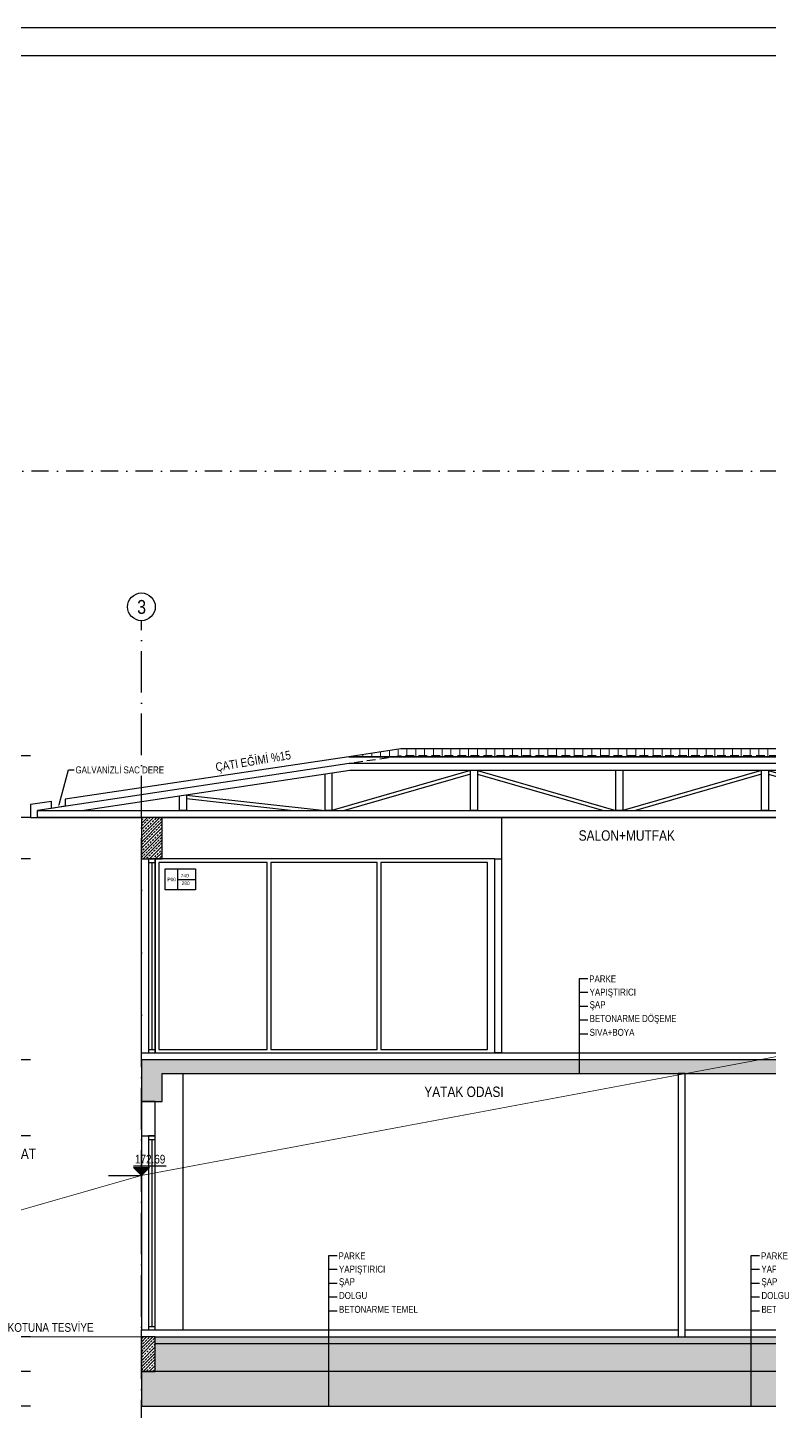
# Model space of a CAD drawing. Header units: millimetres. Extents: x 82776 to 137242, y 11666 to 27998.
# Drawn here: x 102688 to 103759, y 17112 to 19109 of the extents above; entities that cross this region are included whole.
import ezdxf
from ezdxf import colors
from ezdxf.entities.mleader import LeaderData, LeaderLine
from ezdxf.enums import TextEntityAlignment as Align
from ezdxf.math import Vec2, Vec3

# ---------------------------------------------------------------- set-up
doc = ezdxf.new("R2010")
doc.units = ezdxf.units.MM
for name, pattern in [('( Hidden )', [0.375, 0.25, -0.125]), ('ACAD_ISO10W100', [18, 12, -3, 0, -3]), ('DASHDOT', [1, 0.5, -0.25, 0, -0.25]), ('DASHED', [15, 10, -5])]:
    doc.linetypes.add(name, pattern=pattern)
for name, color, linetype in [('0_IFC_Concrete Trace', 253, '( Hidden )'), ('0_IFC_Elevation_3', 21, 'Continuous'), ('0_IFC_Elevation_4', 11, 'Continuous'), ('0_IFC_Elevation_5', 252, 'Continuous'), ('0_IFC_Grid', 14, 'ACAD_ISO10W100'), ('0_IFC_Grid_Text_100', 14, 'Continuous'), ('0_IFC_Hatch', 250, 'Continuous'), ('0_IFC_Hatch_Structure', 251, 'Continuous'), ('0_IFC_Legend_Viewport', 7, 'Continuous'), ('0_IFC_Notation_Level_50', 160, 'Continuous'), ('0_IFC_Notation_Section_50', 10, 'Continuous'), ('0_IFC_Room_Text(No)_50', 12, 'Continuous'), ('0_IFC_Steelsection', 20, 'Continuous'), ('0_IFC_Text_Explanation_20', 231, 'Continuous'), ('0_IFC_Text_Explanation_50', 231, 'Continuous'), ('1_IFC_Concrete_Section', 50, 'Continuous'), ('2_IFC_Wall', 130, 'Continuous'), ('3_IFC_Window', 136, 'Continuous'), ('4_IFC_Floor_Cladding', 143, 'Continuous'), ('4_IFC_Kaplama', 55, 'Continuous'), ('7_IFC_Landscape', 45, 'Continuous')]:
    doc.layers.add(name, color=color, linetype=linetype)
doc.styles.add('IFC_TEXT', font='ARIALN.TTF')
doc.styles.add('MARITZA_A1-A2-A3  BLOK_231117$0$IFC_TEXT', font='ARIALN.TTF')
doc.styles.get("Standard").update_dxf_attribs({"font": 'arial.ttf'})
pattern_1 = [(225, (-107380.347, -17169.3415), (4.49012806, -4.49012806), []), (225, (-107384.837, -17169.3415), (4.49012806, -4.49012806), [3.175, -1.5875])]

# ---------------------------------------------------------------- blocks, each defined once
blk = doc.blocks.new('*U365')
blk.add_wipeout([(-50, 0), (-50, -10), (230, -10), (230, 0)]).dxf.layer = '3_IFC_Window'
at = {"layer": '3_IFC_Window'}
blk.add_lwpolyline([(-50, 0), (-50, -10), (230, -10), (230, 0)], close=True, dxfattribs=at)
for points in [[(-45, 0), (-45, -10)], [(225, 0), (225, -10)], [(230, 0), (230, -10)], [(225, -5), (-45, -5)]]:
    blk.add_lwpolyline(points, dxfattribs=at)
blk = doc.blocks.new('0_IFC_WINDOWTAG_EL')
blk.add_wipeout([(1.19, 15), (23, 15), (23, 0), (1.19, 0)])
at = {"layer": '0_IFC_Text_Explanation_50'}
blk.add_lwpolyline([(1.19, 15), (23, 15), (23, 0), (1.19, 0)], close=True, dxfattribs=at)
for points in [[(10, 15), (10, 0)], [(10, 7.5), (23, 7.5)]]:
    blk.add_lwpolyline(points, dxfattribs=at)
for tag, p in [('EN', (12.12, 8.96)), ('KOD', (1.88, 6.16)), ('YÜKSEKLİK', (12.53, 3.47))]:
    blk.add_attdef(tag, p, '', height=2.5, dxfattribs=at)
blk = doc.blocks.new('GR_PEN_470X280')
at = {"layer": '0_IFC_Elevation_5'}
blk.add_lwpolyline([(-10, 0), (0, 0), (0, -280), (-10, -280)], close=True, dxfattribs=at)
blk.add_wipeout([(-174.5, 0), (-500, 0), (-500, -280), (-174.5, -280)]).dxf.layer = '0_IFC_Elevation_5'
for points in [[(-10, 0), (-500, 0), (-500, -280), (-10, -280)], [(-338.3, -5), (-495, -5), (-495, -275), (-338.3, -275)]]:
    blk.add_lwpolyline(points, close=True, dxfattribs=at)
for points in [[(-333.3, -275), (-179.5, -275), (-179.5, -5), (-333.3, -5), (-333.3, -275)], [(-174.5, -275), (-20.6, -275), (-20.6, -5), (-174.5, -5), (-174.5, -275)]]:
    blk.add_lwpolyline(points, dxfattribs=at)
at = {"transparency": 33554687}
ref = blk.add_blockref('0_IFC_WINDOWTAG_EL', (-487.9, -44.5), dxfattribs=dict(at, xscale=2, yscale=2, zscale=2))
ref.add_attrib('YÜKSEKLİK', '280', (-462, -37.6), dxfattribs={"layer": '0_IFC_Text_Explanation_20', "height": 5})
ref.add_attrib('EN', '740', (-463.3, -26.6), dxfattribs={"layer": '0_IFC_Text_Explanation_20', "height": 5})
ref.add_attrib('KOD', 'P00', (-482.6, -32.2), dxfattribs={"layer": '0_IFC_Text_Explanation_20', "height": 5})
blk = doc.blocks.new('C_1-1 KST_ALTLIK')
at = {"layer": '0_IFC_Elevation_5'}
h = blk.add_hatch(dxfattribs=at)
h.set_pattern_fill('AR-CONC', color=256, scale=0.1, angle=180)
h.set_pattern_definition([(230, (-109807.608, -13827.086), (-18.218467, 1.5939086), [1.905, -20.955]), (175, (-109807.608, -13827.086), (3.524342, -19.1056845), [1.524, -16.7640584]), (280.451445, (-109809.126, -13826.953), (-14.6941247, -17.5117752), [1.619001, -17.8090245]), (226.1842, (-109807.608, -13832.166), (-27.107904, 4.204233), [2.8575, -31.4325]), (276.635558, (-109809.867, -13831.815), (-23.7404134, -24.7426125), [2.428502, -26.713561]), (171.18415, (-109807.608, -13832.166), (-23.7404134, -24.7426125), [2.285997, -25.145973]), (201, (-109810.148, -13830.896), (-15.1614391, 10.2265198), [1.905, -20.955]), (146, (-109810.148, -13830.896), (-6.1802028, -18.4187966), [1.524, -16.764]), (251.451445, (-109811.412, -13830.044), (-21.341642, -8.192277), [1.619001, -17.8089938]), (217.5, (-109807.608, -13827.086), (-0.30886033, -8.4555039), [0, -16.5608, 0, -17.018, 0, -16.8275]), (187.5, (-109807.608, -13827.086), (-6.68196625, -10.0180575), [0, -9.7028, 0, -16.1798, 0, -6.4135]), (147.5, (-109801.944, -13827.086), (-13.5590595, 0.5728744), [0, -6.35, 0, -19.812, 0, -26.289]), (137.5, (-109799.404, -13827.086), (-14.8129181, -2.5426491), [0, -8.255, 0, -13.1572, 0, -18.669])])
h.paths.add_polyline_path([(-1780, 40), (-30, 40), (-30, 0), (-1780, 0)])
at = {"layer": '0_IFC_Hatch', "lineweight": 0, "transparency": 33554687}
h = blk.add_hatch(dxfattribs=at)
h.set_pattern_fill('LINE', color=256, scale=4, angle=90)
h.set_pattern_definition([(90, (-107254.313, -17159.341), (-12.7, 8e-16), [])])
h.paths.add_polyline_path([(-299.3, 887.5), (-374.3, 898.8), (-1425.7, 898.8), (-1500.7, 887.5)])
at = {"layer": '0_IFC_Hatch_Structure'}
h = blk.add_hatch(dxfattribs=at)
h.set_pattern_fill('ANSI33', color=256, angle=180)
h.set_pattern_definition(pattern_1)
h.paths.add_polyline_path([(-1800, 390), (-1770, 390), (-1770, 430), (-695, 430), (-695, 390), (-665, 390), (-665, 430), (-30, 430), (-30, 0), (-1800, 0), (-1800, -50), (0, -50), (0, 450), (-1800, 450)])
h = blk.add_hatch(dxfattribs=at)
h.set_pattern_fill('ANSI33', color=256, angle=180)
h.set_pattern_definition(pattern_1)
h.paths.add_polyline_path([(-1800, 0), (-1780, 0), (-1780, 50), (-1800, 50)])
h = blk.add_hatch(dxfattribs=at)
h.set_pattern_fill('ANSI33', color=256, angle=180)
h.set_pattern_definition(pattern_1)
h.paths.add_polyline_path([(-1780, 50), (-30, 50), (-30, 40), (-1780, 40)])
at = {"layer": '0_IFC_Concrete Trace', "linetype": '( Hidden )', "ltscale": 50}
blk.add_lwpolyline([(-300, 877.5), (-375, 888.8), (-1425, 888.8), (-1500, 877.5)], dxfattribs=at)
at = {"layer": '0_IFC_Elevation_3'}
blk.add_lwpolyline([(-299.3, 887.5), (-374.3, 898.8), (-1425.7, 898.8), (-1500.7, 887.5)], close=True, dxfattribs=at)
for points in [[(-1325, 867.5), (-1525, 810)], [(-1325, 862.3), (-1506.9, 810)], [(-1315, 867.5), (-1115, 810)], [(-1315, 862.3), (-1133.1, 810)], [(-905, 867.5), (-1105, 810)], [(-905, 862.3), (-1086.9, 810)], [(-895, 867.5), (-695, 810)], [(-895, 862.3), (-713.1, 810)], [(-1735, 832.1), (-1535, 810)], [(-1735, 827.1), (-1580.4, 810)]]:
    blk.add_lwpolyline(points, dxfattribs=at)
at = {"layer": '0_IFC_Elevation_5'}
for points in [[(-1800, 460), (-1800, 740)], [(-1740, 430), (-1740, 60)], [(-1800, 340), (-1800, 60)]]:
    blk.add_lwpolyline(points, dxfattribs=at)
at = {"layer": '0_IFC_Steelsection'}
for points in [[(150, 810), (-300, 877.5), (-1500, 877.5), (-1950, 810)], [(82.6, 810), (-300.7, 867.5), (-1499.3, 867.5), (-1882.6, 810)], [(-1525, 863.6), (-1525, 810), (-1535, 810), (-1535, 862.1)], [(-1315, 867.5), (-1315, 810), (-1325, 810), (-1325, 867.5)], [(-1105, 867.5), (-1105, 810), (-1115, 810), (-1115, 867.5)], [(-895, 867.5), (-895, 810), (-905, 810), (-905, 867.5)], [(-1735, 832.1), (-1735, 810), (-1745, 810), (-1745, 830.6)], [(-1780, 800), (-20, 800)]]:
    blk.add_lwpolyline(points, dxfattribs=at)
blk.add_lwpolyline([(-1950, 810), (150, 810), (150, 800), (-1950, 800)], close=True, dxfattribs=at)
at = {"layer": '1_IFC_Concrete_Section'}
for points in [[(-1800, 390), (-1770, 390), (-1770, 430), (-695, 430), (-695, 390), (-665, 390), (-665, 430), (-30, 430), (-30, 0), (-1800, 0), (-1800, -50), (0, -50), (0, 450), (-1800, 450)], [(-1800, 0), (-1780, 0), (-1780, 50), (-1800, 50)], [(-1780, 50), (-30, 50), (-30, 40), (-1780, 40)]]:
    blk.add_lwpolyline(points, close=True, dxfattribs=at)
at = {"layer": '2_IFC_Wall'}
for points in [[(-1025, 50), (-1015, 50), (-1015, 430), (-1025, 430)], [(-1800, 340), (-1780, 340), (-1780, 390), (-1800, 390)]]:
    blk.add_lwpolyline(points, close=True, dxfattribs=at)
at = {"layer": '4_IFC_Floor_Cladding'}
for points in [[(-1800, 50), (-1800, 60), (-1025, 60)], [(-1015, 60), (-695, 60)]]:
    blk.add_lwpolyline(points, dxfattribs=at)
at = {"layer": '4_IFC_Kaplama'}
blk.add_lwpolyline([(0, 800), (160, 800), (160, 818.6), (130, 823.1), (130, 813), (110, 816), (110, 826.1), (-299.3, 887.5), (-1500.7, 887.5), (-1910, 826.1), (-1910, 816), (-1930, 813), (-1930, 823.1), (-1960, 818.6), (-1960, 800), (-1800, 800)], dxfattribs=at)
blk.add_blockref('GR_PEN_470X280', (-1280, 740))
at = {"layer": '0_IFC_Elevation_4'}
blk.add_lwpolyline([(-1280, 800), (-1280, 460)], dxfattribs=at)
at = {"rotation": 90}
for p in [(-1790, 510), (-1790, 110)]:
    blk.add_blockref('*U365', p, dxfattribs=at)
at = {"layer": '0_IFC_Hatch_Structure'}
h = blk.add_hatch(dxfattribs=at)
h.set_pattern_fill('ANSI33', color=256, angle=180)
h.set_pattern_definition([(225, (-54301.488, -17169.3415), (4.49012806, -4.49012806), []), (225, (-54305.978, -17169.3415), (4.49012806, -4.49012806), [3.175, -1.5875])])
h.paths.add_polyline_path([(-1800, 740), (-1770, 740), (-1770, 800), (-1800, 800)])
at = {"layer": '1_IFC_Concrete_Section'}
blk.add_lwpolyline([(-1800, 740), (-1770, 740), (-1770, 800), (-1800, 800)], close=True, dxfattribs=at)
at = {"layer": '4_IFC_Floor_Cladding'}
blk.add_lwpolyline([(-1800, 450), (-1800, 460), (-650, 460)], dxfattribs=at)
blk = doc.blocks.new('0_IFC_ROOM_SEC_50')
at = {"layer": '0_IFC_Room_Text(No)_50', "style": 'IFC_TEXT'}
for tag, height, p in [('ROOM_NAME', 15, (10.2, -26.2)), ('ROOM_NUMBER', 10, (10.2, -7.2))]:
    blk.add_attdef(tag, text='', height=height, dxfattribs=at).set_placement(p, align=Align.MIDDLE_CENTER)
blk = doc.blocks.new('PARKE KATMANLASMA')
at = {"layer": '0_IFC_Text_Explanation_50'}
for points in [[(12.5, 0), (0, 0), (0, -136.8)], [(12.5, -19.9), (0, -19.9)], [(12.5, -39.9), (0, -39.9)], [(12.5, -59.8), (0, -59.8)], [(12.5, -79.8), (0, -79.8)]]:
    blk.add_lwpolyline(points, dxfattribs=at)
at = {"layer": '0_IFC_Text_Explanation_50', "char_height": 10, "attachment_point": 1, "style": 'MARITZA_A1-A2-A3  BLOK_231117$0$IFC_TEXT'}
for s, width, gutter_width, insert in [('PARKE', 243.705, 31.2, (14.6, 5)), ('YAPIŞTIRICI ', 224.862, 62.5, (15.2, -14.1)), ('ŞAP ', 224.862, 62.5, (15.2, -32.3)), ('BETONARME DÖŞEME ', 224.862, 62.5, (15.2, -52.2)), ('SIVA+BOYA', 224.862, 62.5, (15.2, -72.2))]:
    blk.add_mtext_dynamic_manual_height_columns(s, width=width, gutter_width=gutter_width, heights=[0], dxfattribs=dict(at, insert=insert))
blk = doc.blocks.new('PARKE KATMANLASMA_TEMEL')
at = {"layer": '0_IFC_Text_Explanation_50'}
for points in [[(12.5, 0), (0, 0), (0, -216.9)], [(12.5, -19.9), (0, -19.9)], [(12.5, -39.9), (0, -39.9)], [(12.5, -59.8), (0, -59.8)], [(12.5, -79.8), (0, -79.8)]]:
    blk.add_lwpolyline(points, dxfattribs=at)
at = {"layer": '0_IFC_Text_Explanation_50', "char_height": 10, "attachment_point": 1, "rotation": 360, "style": 'MARITZA_A1-A2-A3  BLOK_231117$0$IFC_TEXT'}
for s, width, gutter_width, insert in [('PARKE', 243.705, 31.2, (14.6, 5)), ('YAPIŞTIRICI ', 224.862, 62.5, (15.2, -14.1)), ('ŞAP', 224.862, 62.5, (15.2, -32.3)), ('DOLGU', 224.862, 62.5, (15.2, -52.2)), ('BETONARME TEMEL', 224.862, 62.5, (15.2, -72.2))]:
    blk.add_mtext_dynamic_manual_height_columns(s, width=width, gutter_width=gutter_width, heights=[0], dxfattribs=dict(at, insert=insert))
blk = doc.blocks.new('0_IFC_AXIS_TEXT_100')
at = {"layer": '0_IFC_Grid_Text_100'}
blk.add_circle((0, 1000), 1000, dxfattribs=at)
at = {"layer": '0_IFC_Grid_Text_100', "style": 'IFC_TEXT'}
blk.add_attdef('AXIS_NO', text='', height=1000, dxfattribs=at).set_placement((0, 993), align=Align.MIDDLE_CENTER)
blk = doc.blocks.new('C_1-1 KST_AKS')
at = {"layer": '0_IFC_Grid', "ltscale": 5, "elevation": 425.7431}
blk.add_lwpolyline([(170, -1535), (170, -350)], dxfattribs=at)
ref = blk.add_blockref('0_IFC_AXIS_TEXT_100', (170, -350, 425.7431), dxfattribs=dict(xscale=0.02, yscale=0.02, zscale=0.02))
ref.add_attrib('AXIS_NO', '3', dxfattribs={"layer": '0_IFC_Grid_Text_100', "height": 20, "rotation": 360, "style": 'IFC_TEXT'}).set_placement((170.27285, -330.14568, 425.7431), align=Align.MIDDLE_CENTER)
blk = doc.blocks.new('0_IFC_NOT_RUDELEVEL_50_N')
at = {"layer": '0_IFC_Notation_Level_50'}
h = blk.add_hatch(color=256, dxfattribs=at)
h.dxf.hatch_style = 1
h.paths.add_polyline_path([(-201.6, 201.6), (201.6, 201.6), (0, 0)])
for p, q in [((-834.4, 0), (0, 0)), ((-201.6, 246.4), (627.2, 246.4))]:
    blk.add_line(p, q, dxfattribs=at)
blk.add_lwpolyline([(-201.6, 201.6), (201.6, 201.6), (0, 0), (-201.6, 201.6)], dxfattribs=at)
at = {"layer": '0_IFC_Notation_Level_50', "style": 'IFC_TEXT'}
blk.add_attdef('LEVEL', (-201.6, 302.4), '', height=280, dxfattribs=at)
blk = doc.blocks.new('C_C-C KST_DE')
at = {"layer": '0_IFC_Elevation_4', "linetype": 'DASHED', "const_width": 1}
blk.add_lwpolyline([(666, 895.1), (0, 670), (-1800, 333), (-2100, 247)], dxfattribs=at)
ref = blk.add_blockref('0_IFC_NOT_RUDELEVEL_50_N', (-1800, 333), dxfattribs=dict(xscale=0.057142857142768, yscale=0.057142857142768, zscale=0.057142857142768))
ref.add_attrib('LEVEL', '172.69', (-1809.3, 350.3), dxfattribs={"layer": '0_IFC_Notation_Level_50', "height": 12.5, "style": 'IFC_TEXT'})
blk = doc.blocks.new('*U2556')
ref = blk.add_blockref('0_IFC_NOT_RUDELEVEL_50_N', (0, 939), dxfattribs=dict(xscale=-0.057142857142768, yscale=0.057142857142768, zscale=0.057142857142768))
ref.add_attrib('LEVEL', '+4.39 (178.75)', (-85.3, 956.3), dxfattribs={"layer": '0_IFC_Notation_Level_50', "height": 12.5, "style": 'IFC_TEXT'})
ref = blk.add_blockref('0_IFC_NOT_RUDELEVEL_50_N', (0, 850), dxfattribs=dict(xscale=-0.057142857142768, yscale=0.057142857142768, zscale=0.057142857142768))
ref.add_attrib('LEVEL', '+3.50 (177.86)', (-85.3, 867.3), dxfattribs={"layer": '0_IFC_Notation_Level_50', "height": 12.5, "style": 'IFC_TEXT'})
ref = blk.add_blockref('0_IFC_NOT_RUDELEVEL_50_N', (0, 790), dxfattribs=dict(xscale=-0.057142857142768, yscale=0.057142857142768, zscale=0.057142857142768))
ref.add_attrib('LEVEL', '+2.90 (177.26)', (-84.2, 807.3), dxfattribs={"layer": '0_IFC_Notation_Level_50', "height": 12.5, "style": 'IFC_TEXT'})
ref = blk.add_blockref('0_IFC_NOT_RUDELEVEL_50_N', (0, 500), dxfattribs=dict(xscale=-0.057142857142768, yscale=0.057142857142768, zscale=0.057142857142768))
ref.add_attrib('LEVEL', '%%P0.00 (174.36)', (-85.3, 517.3), dxfattribs={"layer": '0_IFC_Notation_Level_50', "height": 12.5, "style": 'IFC_TEXT'})
ref = blk.add_blockref('0_IFC_NOT_RUDELEVEL_50_N', (0, 390), dxfattribs=dict(xscale=-0.057142857142768, yscale=0.057142857142768, zscale=0.057142857142768))
ref.add_attrib('LEVEL', '-1.10 (173.26)', (-81.3, 407.3), dxfattribs={"layer": '0_IFC_Notation_Level_50', "height": 12.5, "style": 'IFC_TEXT'})
ref = blk.add_blockref('0_IFC_NOT_RUDELEVEL_50_N', (0, 100), dxfattribs=dict(xscale=-0.057142857142768, yscale=0.057142857142768, zscale=0.057142857142768))
ref.add_attrib('LEVEL', '-4.00 (170.36)', (-81.3, 117.3), dxfattribs={"layer": '0_IFC_Notation_Level_50', "height": 12.5, "style": 'IFC_TEXT'})
ref = blk.add_blockref('0_IFC_NOT_RUDELEVEL_50_N', (0, 50), dxfattribs=dict(xscale=-0.057142857142768, yscale=0.057142857142768, zscale=0.057142857142768))
ref.add_attrib('LEVEL', '-4.50 (169.86)', (-81.3, 67.3), dxfattribs={"layer": '0_IFC_Notation_Level_50', "height": 12.5, "style": 'IFC_TEXT'})
ref = blk.add_blockref('0_IFC_NOT_RUDELEVEL_50_N', (0, 0), dxfattribs=dict(xscale=-0.057142857142768, yscale=0.057142857142768, zscale=0.057142857142768))
ref.add_attrib('LEVEL', '-5.00 (169.36)', (-81.3, 17.3), dxfattribs={"layer": '0_IFC_Notation_Level_50', "height": 12.5, "style": 'IFC_TEXT'})
at = {"layer": '0_IFC_Notation_Level_50', "char_height": 12.5, "attachment_point": 3, "style": 'IFC_TEXT'}
for s, insert in [('MAHYA KOTU', (-16.5, 951.5)), ('SAÇAK KOTU', (-16.5, 862.5)), ('T.Ü.K.', (-16.5, 62.5)), ('T.A.K.', (-16.5, 12.5))]:
    blk.add_mtext_dynamic_manual_height_columns(s, width=128.311, gutter_width=12.5, heights=[0], dxfattribs=dict(at, insert=insert))
at = {"layer": '0_IFC_Text_Explanation_50', "char_height": 15, "attachment_point": 5, "style": 'IFC_TEXT'}
for s, insert in [('\\pxt4;ZEMİN KAT', (-18.6, 714.1)), ('\\pxi-3,l4,t4;1. BODRUM KAT', (-18.6, 364.1))]:
    blk.add_mtext_dynamic_manual_height_columns(s, width=215.825, gutter_width=125, heights=[0], dxfattribs=dict(at, insert=insert))
blk = doc.blocks.new('*U2571')
at = {"layer": '0_IFC_Legend_Viewport', "transparency": 33554687}
blk.add_lwpolyline([(-3742.9, 2920), (0, 2920), (0, 0), (-3742.9, 0)], close=True, dxfattribs=at)
at = {"style": 'IFC_TEXT'}
for tag, p in [('PAFTA', (-2698.5, 17.9)), ('KOT', (-1159.1, 18)), ('OLCEK', (-110.4, 17.9))]:
    blk.add_attdef(tag, p, '', height=35, dxfattribs=at)
blk = doc.blocks.new('C_1-1 KST_YAZI')
ref = blk.add_blockref('0_IFC_ROOM_SEC_50', (-1100, 800))
ref.add_attrib('ROOM_NAME', 'SALON+MUTFAK', dxfattribs={"layer": '0_IFC_Room_Text(No)_50', "height": 15, "style": 'IFC_TEXT'}).set_placement((-1099.4, 773.8), align=Align.MIDDLE_CENTER)
for name, p in [('PARKE KATMANLASMA', (-1168.2, 566.8)), ('PARKE KATMANLASMA_TEMEL', (-1530, 166.9)), ('PARKE KATMANLASMA_TEMEL', (-920.2, 166.9))]:
    blk.add_blockref(name, p)
ref = blk.add_blockref('0_IFC_ROOM_SEC_50', (-1334.9, 430))
ref.add_attrib('ROOM_NAME', 'YATAK ODASI', dxfattribs={"layer": '0_IFC_Room_Text(No)_50', "height": 15, "style": 'IFC_TEXT'}).set_placement((-1334.4, 403.8), align=Align.MIDDLE_CENTER)
at = {"layer": '0_IFC_Text_Explanation_50', "insert": (-1693.9, 878.5), "char_height": 12.5, "attachment_point": 1, "rotation": 9.4704, "style": 'IFC_TEXT'}
blk.add_mtext_dynamic_manual_height_columns('ÇATI EĞİMİ %15', width=167.351, gutter_width=12.5, heights=[0], dxfattribs=at)
at = {"layer": '0_IFC_Text_Explanation_50'}
ml = blk.add_multileader_mtext('Standard', dxfattribs=at)
ml.set_content('GALVANİZLİ SAC DERE', color=256, style='IFC_TEXT')
ml.set_leader_properties()
ml.build(insert=Vec2(0, 0))
ctx = ml.context
ctx.base_point, ctx.char_height, ctx.plane_origin = Vec3(-1897.2, 868.4), 10, Vec3(-1920, 814.5)
notes = []
notes.append((ctx, [(0, (1, 1, 0), (-1905.2, 868.4), (1, 0), 8, [(0, [(-1920, 814.5)], 0, [])])]))
ctx.mtext.insert, ctx.mtext.flow_direction = Vec3(-1895.2, 873.5), 5
for ctx, leaders in notes:
    for number, flags, end, landing, length, lines in leaders:
        leader = LeaderData()
        leader.index, (leader.has_last_leader_line, leader.has_dogleg_vector, leader.attachment_direction) = number, flags
        leader.last_leader_point, leader.dogleg_vector, leader.dogleg_length = Vec3(end), Vec3(landing), length
        for number, points, colour, breaks in lines:
            line = LeaderLine()
            line.index, line.vertices, line.color, line.breaks = number, Vec3.list(points), colors.encode_raw_color(colour), breaks
            leader.lines.append(line)
        ctx.leaders.append(leader)
blk = doc.blocks.new('C_1-1 KST')
at = {"layer": '0_IFC_Notation_Section_50', "linetype": 'DASHDOT', "ltscale": 50}
blk.add_lwpolyline([(992.4, 0), (992.4, 1720), (-2631.8, 1720), (-2631.8, 0)], close=True, dxfattribs=at)
blk.add_blockref('*U2556', (-2237.8, 370))
blk.add_blockref('C_1-1 KST_ALTLIK', (-230, 420))
at = {"layer": '7_IFC_Landscape', "const_width": 1}
blk.add_lwpolyline([(-2030, 470), (-2330, 470), (-2330, 617), (-2631.8, 530.5)], dxfattribs=at)
for name, p in [('C_1-1 KST_AKS', (-2200, 1853.9, -425.7)), ('C_C-C KST_DE', (-230, 370)), ('C_1-1 KST_YAZI', (-230, 420))]:
    blk.add_blockref(name, p)
at = {"layer": '0_IFC_Notation_Level_50', "insert": (-2099, 489.8), "char_height": 12.5, "attachment_point": 3, "style": 'IFC_TEXT'}
blk.add_mtext_dynamic_manual_height_columns('KOTUNA TESVİYE', width=128.311, gutter_width=12.5, heights=[0], dxfattribs=at)

msp = doc.modelspace()

# ---------------------------------------------------------------- linework, layer by layer
msp.add_lwpolyline([(82776.4, 19109.3), (82776.4, 16109.3), (125837.1, 16109.1), (125837.1, 19109.1)], close=True)

# ---------------------------------------------------------------- next in the draw order: block references
msp.add_blockref('C_1-1 KST', (104882.2, 16749.3))

# ---------------------------------------------------------------- next in the draw order: block references
msp.add_blockref('*U2571', (105933.9, 16149.3))

doc.saveas('drawing.dxf')
